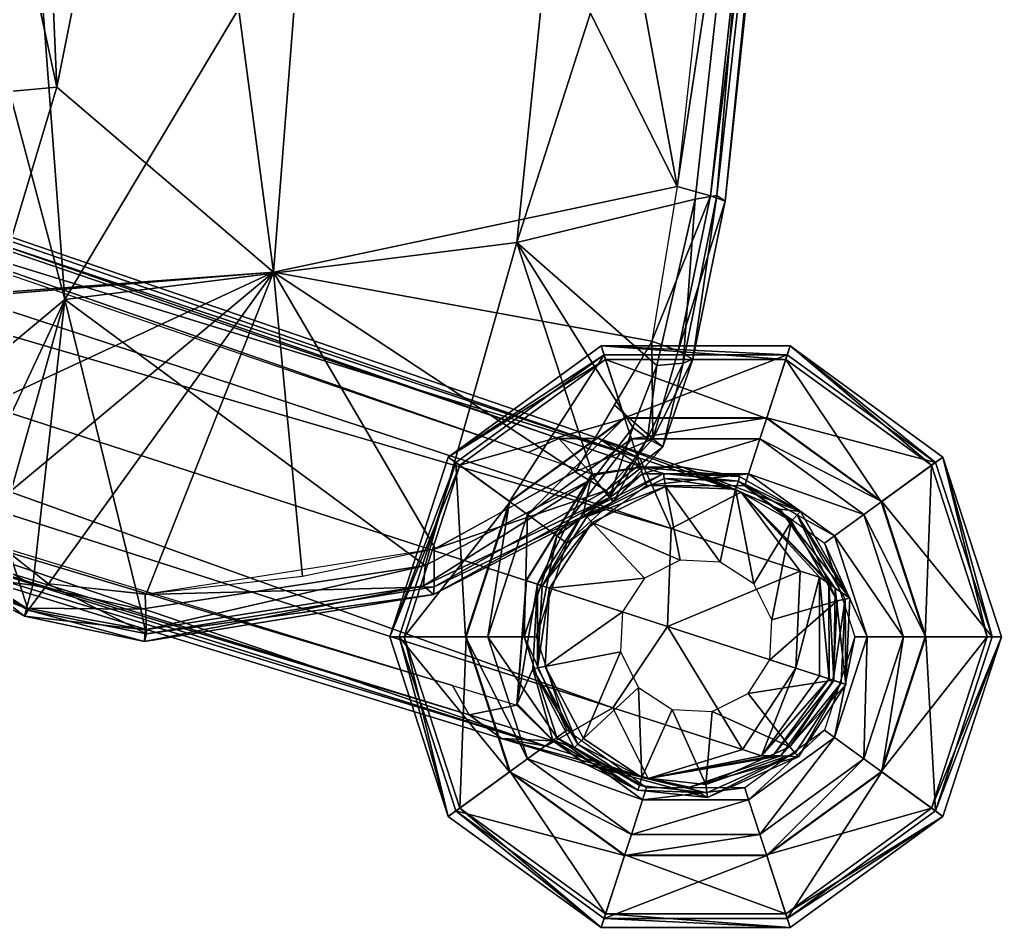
# Model space of a CAD drawing. Header units: inches. Extents: x -13.3 to 13.3, y -2.3 to 23.
# Drawn here: x 10.112 to 13.316, y 6.653 to 9.617 of the extents above; entities that cross this region are included whole.
import ezdxf

# ---------------------------------------------------------------- set-up
doc = ezdxf.new("R2010")
doc.units = ezdxf.units.IN
doc.header["$MEASUREMENT"] = 0
for name, color, linetype in [('AFUSE-3D-042', 42, 'Continuous'), ('AFUSE-3D-043', 43, 'Continuous'), ('AFUSE-3D-066', 66, 'Continuous')]:
    doc.layers.add(name, color=color, linetype=linetype)

msp = doc.modelspace()

# ---------------------------------------------------------------- meshes
at = {"layer": 'AFUSE-3D-042'}
mesh = msp.add_polyface(dxfattribs=at)
corners = [(11.735, 8.8891, 37.5463), (12.0175, 11.6457, 37.5826), (12.6013, 11.593, 37.4481), (12.3163, 9.0307, 37.4492), (12.1911, 8.487, 37.4503), (12.113, 8.2846, 37.45), (10.2587, 8.7035, 37.5424), (10.0324, 11.7004, 37.5807), (11.4357, 7.835, 37.4496), (9.7631, 8.289, 37.4501), (9.457, 11.7093, 37.4481), (9.7124, 8.2548, 37.4077), (9.3992, 11.7077, 37.4024), (12.2778, 8.4954, 37.3908), (12.1605, 8.2488, 37.3942), (12.3875, 9.0424, 37.3923), (12.6722, 11.593, 37.3857), (12.6892, 11.6194, 37.1796), (12.414, 9.0237, 37.1858), (10.0173, 7.8467, 37.4496), (9.9106, 7.9613, 37.4496), (12.0371, 8.0562, 37.394), (11.986, 8.12, 37.4496), (9.3735, 11.6957, 37.2303), (9.6777, 8.2429, 37.229), (12.2114, 8.2222, 37.1853), (12.3085, 8.5086, 37.1854), (12.0505, 8.0429, 37.1869), (12.1784, 8.2485, 37.0953), (12.2616, 8.5354, 37.0879), (12.1746, 8.5673, 37.0302), (12.0524, 8.3595, 37.0307), (12.0257, 8.0796, 37.1051), (11.9245, 8.1405, 37.0269), (9.4011, 11.695, 37.1521), (9.703, 8.2445, 37.147), (9.8029, 8.2697, 37.0372), (9.4994, 11.7008, 37.0467), (9.3359, 13.9601, 37.1513), (9.4272, 13.9467, 37.0672), (12.3661, 9.0416, 37.0841), (12.6464, 11.6218, 37.0909), (12.5395, 11.6371, 37.0238), (12.2577, 9.0722, 37.0192)]
mesh.append_faces([[corners[k] for k in face] for face in [(0, 1, 2), (2, 3, 0), (4, 5, 0), (0, 3, 4), (6, 7, 1), (1, 0, 6), (6, 0, 8), (6, 9, 10), (10, 7, 6), (10, 9, 11), (11, 12, 10), (4, 13, 14), (14, 5, 4), (3, 15, 13), (13, 4, 3), (16, 17, 18), (18, 15, 16), (6, 19, 20), (20, 9, 6), (5, 14, 21), (0, 5, 22), (22, 8, 0), (23, 12, 11), (11, 24, 23), (25, 14, 13), (13, 26, 25), (26, 13, 15), (15, 18, 26), (2, 16, 15), (15, 3, 2), (11, 9, 20), (14, 25, 27), (28, 25, 26), (26, 29, 28), (30, 31, 28), (28, 29, 30), (25, 28, 32), (28, 31, 33), (33, 32, 28), (34, 23, 24), (24, 35, 34), (35, 36, 37), (37, 34, 35), (23, 34, 38), (34, 37, 39), (40, 18, 17), (17, 41, 40), (41, 42, 43), (43, 40, 41), (29, 26, 18), (18, 40, 29), (30, 29, 40), (40, 43, 30)]], dxfattribs={"vtx2": -1})
mesh = msp.add_polyface(dxfattribs=at)
corners = [(11.4357, 7.835, 37.4496), (10.5073, 7.6925, 37.4508), (10.2587, 8.7035, 37.5424), (10.1548, 7.7699, 37.4498), (10.0173, 7.8467, 37.4496), (10.1337, 7.6955, 37.4025), (9.9834, 7.7923, 37.399), (10.5217, 7.6245, 37.405), (11.4295, 7.7678, 37.4008), (11.986, 8.12, 37.4496), (12.0371, 8.0562, 37.394), (9.8539, 7.9178, 37.4059), (9.9106, 7.9613, 37.4496), (9.8286, 7.8952, 37.228), (9.6777, 8.2429, 37.229), (9.7124, 8.2548, 37.4077), (12.113, 8.2846, 37.45), (9.9585, 7.7575, 37.2184), (10.1271, 7.6693, 37.2252), (10.5197, 7.5866, 37.2098), (11.4623, 7.7402, 37.1983), (12.0505, 8.0429, 37.1869), (12.1605, 8.2488, 37.3942), (12.0257, 8.0796, 37.1051), (12.2114, 8.2222, 37.1853), (11.4652, 7.7651, 37.1275), (11.9245, 8.1405, 37.0269), (11.4645, 7.8875, 37.0308), (10.5262, 7.6113, 37.1394), (10.5209, 7.7402, 37.0282), (10.139, 7.6892, 37.1544), (10.2037, 7.7749, 37.0452), (9.9832, 7.7799, 37.1503), (9.8487, 7.9136, 37.1551), (9.703, 8.2445, 37.147), (10.0793, 7.8745, 37.0418), (9.9528, 7.9725, 37.0352), (9.8029, 8.2697, 37.0372)]
mesh.append_faces([[corners[k] for k in face] for face in [(0, 1, 2), (2, 1, 3), (3, 4, 2), (3, 5, 6), (6, 4, 3), (1, 7, 5), (5, 3, 1), (0, 8, 7), (7, 1, 0), (9, 10, 8), (8, 0, 9), (4, 6, 11), (11, 12, 4), (11, 13, 14), (14, 15, 11), (10, 9, 16), (17, 6, 5), (5, 18, 17), (18, 5, 7), (7, 19, 18), (19, 7, 8), (8, 20, 19), (20, 8, 10), (10, 21, 20), (13, 11, 6), (6, 17, 13), (12, 11, 15), (21, 10, 22), (23, 21, 24), (25, 20, 21), (21, 23, 25), (23, 26, 27), (27, 25, 23), (28, 19, 20), (20, 25, 28), (25, 27, 29), (29, 28, 25), (30, 18, 19), (19, 28, 30), (28, 29, 31), (31, 30, 28), (32, 17, 18), (18, 30, 32), (33, 13, 17), (17, 32, 33), (34, 14, 13), (13, 33, 34), (30, 31, 35), (35, 32, 30), (36, 33, 32), (32, 35, 36), (37, 34, 33), (33, 36, 37)]], dxfattribs={"vtx2": -1})
mesh = msp.add_polyface(dxfattribs=at)
corners = [(13.316, 7.6022, 0.102), (13.1254, 8.1887, 0.102), (12.6265, 8.5512, 0.102), (12.0098, 8.5512, 0.102), (11.5109, 8.1887, 0.102), (11.3203, 7.6022, 0.102), (11.5109, 7.0157, 0.102), (12.0098, 6.6532, 0.102), (12.6265, 6.6532, 0.102), (13.1254, 7.0157, 0.102), (13.316, 7.6022, 0.1522), (13.1254, 8.1887, 0.1522), (12.6265, 8.5512, 0.1522), (12.0098, 8.5512, 0.1522), (11.5109, 8.1887, 0.1522), (11.3203, 7.6022, 0.1522), (11.5109, 7.0157, 0.1522), (12.0098, 6.6532, 0.1522), (12.6265, 6.6532, 0.1522), (13.1254, 7.0157, 0.1522), (13.069, 7.6022, 0.289), (12.9256, 8.0435, 0.289), (12.5502, 8.3163, 0.289), (12.0861, 8.3163, 0.289), (11.7107, 8.0435, 0.289), (11.5673, 7.6022, 0.289), (11.7107, 7.1609, 0.289), (12.0861, 6.8881, 0.289), (12.5502, 6.8881, 0.289), (12.9256, 7.1609, 0.289), (13.286, 7.6022, 0.2028), (13.1011, 8.1711, 0.2028), (12.6172, 8.5227, 0.2028), (12.0191, 8.5227, 0.2028), (11.5352, 8.1711, 0.2028), (11.3503, 7.6022, 0.2028), (11.5352, 7.0333, 0.2028), (12.0191, 6.6818, 0.2028), (12.6172, 6.6818, 0.2028), (13.1011, 7.0333, 0.2028), (12.9968, 7.6022, 0.3924), (12.8672, 8.0011, 0.3924), (12.5278, 8.2476, 0.3924), (12.1084, 8.2476, 0.3924), (11.7691, 8.0011, 0.3924), (11.6395, 7.6022, 0.3924), (11.7691, 7.2033, 0.3924), (12.1084, 6.9568, 0.3924), (12.5278, 6.9568, 0.3924), (12.8672, 7.2033, 0.3924), (12.8777, 7.6022, 2.6379), (12.7708, 7.9311, 2.6379), (12.491, 8.1343, 2.6379), (12.1452, 8.1343, 2.6379), (11.8655, 7.9311, 2.6379), (11.7586, 7.6022, 2.6379), (11.8655, 7.2733, 2.6379), (12.1452, 7.0701, 2.6379), (12.491, 7.0701, 2.6379), (12.7708, 7.2733, 2.6379), (12.8375, 7.6022, 2.6929), (12.7383, 7.9075, 2.6929), (12.4786, 8.0961, 2.6929), (12.1577, 8.0961, 2.6929), (11.898, 7.9075, 2.6929), (11.7988, 7.6022, 2.6929), (11.898, 7.297, 2.6929), (12.1577, 7.1083, 2.6929), (12.4786, 7.1083, 2.6929), (12.7383, 7.297, 2.6929), (13.2699, 7.6022, 0.0477), (13.0881, 8.1617, 0.0477), (12.6123, 8.5074, 0.0477), (12.024, 8.5074, 0.0477), (11.5481, 8.1617, 0.0477), (11.3664, 7.6022, 0.0477), (11.5481, 7.0428, 0.0477), (12.024, 6.697, 0.0477), (12.6123, 6.697, 0.0477), (13.0881, 7.0428, 0.0477), (13.067, 7.6022, 0), (12.924, 8.0424, 0), (12.5496, 8.3145, 0), (12.0867, 8.3145, 0), (11.7123, 8.0424, 0), (11.5692, 7.6022, 0), (11.7123, 7.162, 0), (12.0867, 6.89, 0), (12.5496, 6.89, 0), (12.924, 7.162, 0)]
mesh.append_faces([[corners[k] for k in face] for face in [(0, 1, 11), (11, 10, 0), (1, 2, 12), (12, 11, 1), (2, 3, 13), (13, 12, 2), (3, 4, 14), (14, 13, 3), (4, 5, 15), (15, 14, 4), (5, 6, 16), (16, 15, 5), (6, 7, 17), (17, 16, 6), (7, 8, 18), (18, 17, 7), (8, 9, 19), (19, 18, 8), (9, 0, 10), (10, 19, 9), (11, 31, 30), (30, 10, 11), (12, 32, 31), (31, 11, 12), (13, 33, 32), (32, 12, 13), (14, 34, 33), (33, 13, 14), (15, 35, 34), (34, 14, 15), (16, 36, 35), (35, 15, 16), (17, 37, 36), (36, 16, 17), (18, 38, 37), (37, 17, 18), (19, 39, 38), (38, 18, 19), (10, 30, 39), (39, 19, 10), (21, 20, 30), (30, 31, 21), (22, 21, 31), (31, 32, 22), (23, 22, 32), (32, 33, 23), (24, 23, 33), (33, 34, 24), (25, 24, 34), (34, 35, 25), (26, 25, 35), (35, 36, 26), (27, 26, 36), (36, 37, 27), (28, 27, 37), (37, 38, 28), (29, 28, 38), (38, 39, 29), (20, 29, 39), (39, 30, 20), (20, 21, 41), (41, 40, 20), (21, 22, 42), (42, 41, 21), (22, 23, 43), (43, 42, 22), (23, 24, 44), (44, 43, 23), (24, 25, 45), (45, 44, 24), (25, 26, 46), (46, 45, 25), (26, 27, 47), (47, 46, 26), (27, 28, 48), (48, 47, 27), (28, 29, 49), (49, 48, 28), (29, 20, 40), (40, 49, 29), (40, 41, 51), (51, 50, 40), (41, 42, 52), (52, 51, 41), (42, 43, 53), (53, 52, 42), (43, 44, 54), (54, 53, 43), (44, 45, 55), (55, 54, 44), (45, 46, 56), (56, 55, 45), (46, 47, 57), (57, 56, 46), (47, 48, 58), (58, 57, 47), (48, 49, 59), (59, 58, 48), (49, 40, 50), (50, 59, 49), (50, 51, 61), (61, 60, 50), (51, 52, 62), (62, 61, 51), (52, 53, 63), (63, 62, 52), (53, 54, 64), (64, 63, 53), (54, 55, 65), (65, 64, 54), (55, 56, 66), (66, 65, 55), (56, 57, 67), (67, 66, 56), (57, 58, 68), (68, 67, 57), (58, 59, 69), (69, 68, 58), (59, 50, 60), (60, 69, 59), (1, 0, 70), (70, 71, 1), (2, 1, 71), (71, 72, 2), (3, 2, 72), (72, 73, 3), (4, 3, 73), (73, 74, 4), (5, 4, 74), (74, 75, 5), (6, 5, 75), (75, 76, 6), (7, 6, 76), (76, 77, 7), (8, 7, 77), (77, 78, 8), (9, 8, 78), (78, 79, 9), (0, 9, 79), (79, 70, 0), (71, 70, 80), (80, 81, 71), (72, 71, 81), (81, 82, 72), (73, 72, 82), (82, 83, 73), (74, 73, 83), (83, 84, 74), (75, 74, 84), (84, 85, 75), (76, 75, 85), (85, 86, 76), (77, 76, 86), (86, 87, 77), (78, 77, 87), (87, 88, 78), (79, 78, 88), (88, 89, 79), (70, 79, 89), (89, 80, 70)]], dxfattribs={"vtx2": -1})
at = {"layer": 'AFUSE-3D-043'}
mesh = msp.add_polyface(dxfattribs=at)
corners = [(1.2759, 10.3942, 5.6322), (1.6965, 10.3368, 5.5461), (1.6932, 10.4406, 7.404), (1.8073, 10.6723, 7.8368), (2.1057, 10.3111, 7.2621), (2.2793, 10.5025, 7.6491), (1.2212, 10.7049, 7.9886), (2.4262, 10.8198, 7.7513), (1.9247, 10.9827, 7.9349), (1.6851, 10.4641, 5.5564), (1.6814, 10.4065, 5.4917), (1.2762, 10.4674, 5.5728), (2.0803, 10.3448, 5.4724), (2.1197, 11.6394, 5.5461), (2.0561, 11.5574, 7.404), (2.4659, 11.4197, 7.2621), (2.526, 11.4996, 5.4662), (1.7457, 11.8402, 5.6322), (1.6563, 11.7859, 7.5482), (2.0122, 11.3028, 7.8368), (2.4939, 11.1628, 7.6491), (1.5189, 11.621, 7.9886), (1.5582, 12.1142, 5.6735), (1.464, 12.0836, 7.5884), (1.7029, 11.7808, 5.5728), (1.5026, 12.0961, 5.6216), (2.0666, 11.5918, 5.4917), (2.4588, 11.463, 5.4094), (1.447, 12.0781, 5.6761), (1.6642, 11.7538, 5.6404), (2.0356, 11.5431, 5.5564), (2.4255, 11.4073, 5.4724), (11.8717, 8.2496, 3.4369), (1.6337, 12.8573, 7.404), (1.4446, 12.4375, 7.5482), (1.5489, 12.4461, 5.6322), (1.4793, 12.469, 5.5728), (1.6624, 12.8356, 5.4917)]
mesh.append_faces([[corners[k] for k in face] for face in [(0, 1, 2), (3, 2, 4), (4, 5, 3), (2, 3, 6), (3, 5, 7), (7, 8, 3), (6, 3, 8), (9, 10, 11), (10, 9, 12), (13, 14, 15), (15, 16, 13), (17, 18, 14), (14, 13, 17), (19, 20, 15), (15, 14, 19), (14, 18, 21), (21, 19, 14), (19, 8, 7), (7, 20, 19), (22, 23, 18), (18, 17, 22), (22, 17, 24), (24, 25, 22), (17, 13, 26), (26, 24, 17), (13, 16, 27), (27, 26, 13), (8, 19, 21), (28, 25, 24), (24, 29, 28), (24, 26, 30), (30, 29, 24), (26, 27, 31), (31, 30, 26), (32, 27, 16), (33, 34, 35), (35, 36, 37)]], dxfattribs={"vtx2": -1})
mesh = msp.add_polyface(dxfattribs=at)
corners = [(0.9631, 10.2827, 5.6735), (0.9049, 10.3629, 7.5884), (0.6812, 10.088, 7.5482), (0.7605, 10.0197, 5.6322), (0.6908, 10.0421, 5.5728), (0.9287, 10.3301, 5.6216), (0.8944, 10.3773, 5.6761), (2.1074, 10.2111, 5.4662), (11.6842, 7.2702, 3.4682), (11.8307, 7.2444, 3.7883), (2.1057, 10.3111, 7.2621), (1.6965, 10.3368, 5.5461), (1.6932, 10.4406, 7.404), (1.2759, 10.3942, 5.6322), (1.2355, 10.4907, 7.5482), (11.7343, 7.3786, 3.4686), (11.8522, 7.2627, 3.3801), (11.5785, 7.3471, 3.4369), (11.5243, 7.4432, 3.5122), (1.2762, 10.4674, 5.5728), (1.6814, 10.4065, 5.4917), (2.0746, 10.2802, 5.4094), (2.4262, 10.8198, 7.7513), (2.2793, 10.5025, 7.6491), (12.0478, 7.3698, 4.0863), (12.2262, 7.6356, 4.1625), (2.0803, 10.3448, 5.4724), (11.7658, 7.7852, 3.492), (11.7361, 7.3828, 3.4541), (2.526, 11.4996, 5.4662), (2.4659, 11.4197, 7.2621), (12.1362, 8.1845, 3.7883), (12.0024, 8.2497, 3.4682), (12.2381, 7.9554, 4.0863), (2.4939, 11.1628, 7.6491), (2.4588, 11.463, 5.4094), (11.8717, 8.2496, 3.4369), (11.7714, 8.2038, 3.5122), (2.4255, 11.4073, 5.4724)]
mesh.append_faces([[corners[k] for k in face] for face in [(0, 1, 2), (0, 3, 4), (4, 5, 0), (6, 5, 4), (7, 8, 9), (9, 10, 7), (11, 7, 10), (10, 12, 11), (0, 13, 14), (14, 1, 0), (15, 16, 17), (17, 18, 15), (0, 5, 19), (19, 13, 0), (20, 11, 13), (11, 20, 21), (21, 7, 11), (22, 23, 24), (24, 25, 22), (8, 17, 16), (26, 21, 20), (27, 28, 15), (23, 10, 9), (9, 24, 23), (21, 26, 18), (18, 17, 21), (7, 21, 17), (17, 8, 7), (29, 30, 31), (31, 32, 29), (22, 25, 33), (33, 34, 22), (34, 33, 31), (31, 30, 34), (35, 36, 37), (37, 38, 35), (29, 32, 36)]], dxfattribs={"vtx2": -1})
mesh = msp.add_polyface(dxfattribs=at)
corners = [(11.7361, 7.3828, 3.4541), (11.7658, 7.7852, 3.492), (11.8017, 7.7735, 2.7693), (11.7343, 7.3786, 3.4686), (11.7648, 7.7855, 3.5111), (12.4668, 8.0738, 3.6695), (12.1362, 8.1845, 3.7883), (12.2381, 7.9554, 4.0863), (11.9793, 8.1326, 3.4686), (11.7714, 8.2038, 3.5122), (11.8717, 8.2496, 3.4369), (12.1428, 8.1571, 3.3801), (11.9782, 8.1281, 3.4541), (11.9525, 8.0069, 2.7693), (12.0024, 8.2497, 3.4682), (12.2754, 8.1561, 3.4107), (12.1422, 8.1558, 3.3715), (12.2129, 8.1346, 2.7693), (12.2772, 8.1556, 3.3984), (12.4618, 8.125, 2.7693), (11.8168, 7.7686, 2.742), (11.8022, 7.5006, 2.7421), (11.9625, 7.994, 2.7421), (12.2158, 8.1187, 2.742), (11.8275, 7.5054, 2.7254), (11.8414, 7.7606, 2.7254), (12.0795, 7.6832, 2.7254), (11.9801, 7.9753, 2.7254), (12.1508, 7.793, 2.7254), (12.2196, 8.0927, 2.7254), (12.2674, 7.8524, 2.7254), (12.4486, 8.084, 2.7254)]
mesh.append_faces([[corners[k] for k in face] for face in [(0, 1, 2), (3, 4, 1), (5, 6, 7), (8, 9, 10), (10, 11, 8), (2, 1, 12), (12, 13, 2), (11, 10, 14), (14, 15, 11), (13, 12, 16), (16, 17, 13), (16, 18, 19), (19, 17, 16), (18, 16, 11), (11, 15, 18), (11, 16, 12), (12, 8, 11), (8, 12, 1), (1, 4, 8), (14, 6, 5), (5, 15, 14), (2, 20, 21), (13, 22, 20), (20, 2, 13), (17, 23, 22), (22, 13, 17), (24, 25, 26), (25, 27, 28), (28, 26, 25), (27, 29, 30), (30, 28, 27), (21, 20, 25), (27, 25, 20), (20, 22, 27), (29, 27, 22), (22, 23, 29), (31, 29, 23)]], dxfattribs={"vtx2": -1})
mesh = msp.add_polyface(dxfattribs=at)
corners = [(12.6602, 8.011, 2.7693), (12.4618, 8.125, 2.7693), (12.2772, 8.1556, 3.3984), (12.5928, 8.018, 3.4656), (12.8219, 7.7282, 2.7693), (12.7737, 7.7603, 3.5517), (12.2381, 7.9554, 4.0863), (12.6598, 7.8166, 3.9321), (12.4668, 8.0738, 3.6695), (12.7535, 7.4642, 3.8673), (12.7524, 7.7754, 3.8153), (12.7226, 7.7964, 3.8882), (12.7692, 7.4591, 3.5494), (12.6446, 7.4996, 4.0093), (12.8081, 7.4465, 2.7693), (12.2754, 8.1561, 3.4107), (12.2262, 7.6356, 4.1625), (12.649, 7.9996, 2.742), (12.4579, 8.1095, 2.7422), (12.8064, 7.7248, 2.742), (12.2129, 8.1346, 2.7693), (12.2158, 8.1187, 2.742), (12.4486, 8.084, 2.7254), (12.6311, 7.9791, 2.7254), (12.5078, 7.7743, 2.7254), (12.3981, 7.8455, 2.7254), (12.7799, 7.7189, 2.7254), (12.5672, 7.6577, 2.7254), (12.2196, 8.0927, 2.7254), (12.2674, 7.8524, 2.7254), (12.5604, 7.527, 2.7254), (12.7671, 7.4598, 2.7254)]
mesh.append_faces([[corners[k] for k in face] for face in [(0, 1, 2), (2, 3, 0), (4, 0, 3), (3, 5, 4), (6, 7, 8), (9, 10, 11), (12, 5, 10), (11, 7, 13), (11, 10, 8), (8, 7, 11), (5, 3, 8), (8, 10, 5), (14, 4, 5), (8, 3, 2), (2, 15, 8), (7, 6, 16), (16, 13, 7), (0, 17, 18), (18, 1, 0), (4, 19, 17), (17, 0, 4), (20, 1, 18), (18, 21, 20), (19, 4, 14), (22, 23, 24), (24, 25, 22), (23, 26, 27), (27, 24, 23), (28, 22, 25), (25, 29, 28), (30, 27, 26), (23, 22, 18), (18, 17, 23), (26, 23, 17), (17, 19, 26), (21, 18, 22), (31, 26, 19)]], dxfattribs={"vtx2": -1})
mesh = msp.add_polyface(dxfattribs=at)
corners = [(12.6537, 7.2104, 2.7693), (12.5958, 7.2128, 3.5517), (12.298, 7.1106, 3.4656), (12.3566, 7.0767, 2.7693), (12.7535, 7.4642, 3.8673), (12.7224, 7.4743, 3.9537), (12.5332, 7.2136, 3.8882), (12.5697, 7.2131, 3.8153), (12.7692, 7.4591, 3.5494), (12.6446, 7.4996, 4.0093), (12.4706, 7.2342, 3.9321), (12.1633, 7.1395, 3.6695), (12.8081, 7.4465, 2.7693), (12.2262, 7.6356, 4.1625), (12.7226, 7.7964, 3.8882), (12.7524, 7.7754, 3.8153), (12.7737, 7.7603, 3.5517), (12.3542, 7.0925, 2.742), (12.1291, 7.1011, 2.7693), (12.6431, 7.2223, 2.742), (12.793, 7.4514, 2.742), (12.8064, 7.7248, 2.742), (12.2418, 7.3647, 2.7254), (12.3725, 7.3578, 2.7254), (12.3519, 7.1196, 2.7254), (12.6252, 7.2426, 2.7254), (12.4891, 7.4172, 2.7254), (12.7671, 7.4598, 2.7254), (12.5604, 7.527, 2.7254), (12.7799, 7.7189, 2.7254), (12.1426, 7.142, 2.7254)]
mesh.append_faces([[corners[k] for k in face] for face in [(0, 1, 2), (2, 3, 0), (4, 5, 6), (6, 7, 4), (7, 1, 8), (8, 4, 7), (9, 10, 6), (6, 5, 9), (6, 10, 11), (11, 7, 6), (1, 7, 11), (11, 2, 1), (1, 0, 12), (12, 8, 1), (10, 9, 13), (14, 5, 4), (15, 4, 8), (9, 5, 14), (16, 8, 12), (17, 3, 18), (3, 17, 19), (19, 0, 3), (0, 19, 20), (20, 12, 0), (12, 20, 21), (22, 23, 24), (25, 24, 23), (23, 26, 25), (27, 25, 26), (26, 28, 27), (29, 27, 28), (30, 24, 17), (24, 25, 19), (19, 17, 24), (25, 27, 20), (20, 19, 25), (21, 20, 27)]], dxfattribs={"vtx2": -1})
mesh = msp.add_polyface(dxfattribs=at)
corners = [(12.3566, 7.0767, 2.7693), (12.298, 7.1106, 3.4656), (11.9618, 7.1848, 3.3984), (12.1291, 7.1011, 2.7693), (12.0478, 7.3698, 4.0863), (11.8307, 7.2444, 3.7883), (12.1633, 7.1395, 3.6695), (12.4706, 7.2342, 3.9321), (11.8017, 7.7735, 2.7693), (11.7866, 7.496, 2.7693), (11.7361, 7.3828, 3.4541), (11.8522, 7.2627, 3.3801), (11.96, 7.1855, 3.4107), (11.6842, 7.2702, 3.4682), (11.9221, 7.2397, 2.7693), (11.8525, 7.2641, 3.3715), (11.7343, 7.3786, 3.4686), (12.2262, 7.6356, 4.1625), (12.135, 7.1159, 2.7422), (12.3542, 7.0925, 2.742), (11.8022, 7.5006, 2.7421), (11.9338, 7.2508, 2.742), (12.3519, 7.1196, 2.7254), (12.1426, 7.142, 2.7254), (12.2418, 7.3647, 2.7254), (11.9522, 7.2695, 2.7254), (11.8275, 7.5054, 2.7254), (12.0727, 7.5525, 2.7254), (12.1321, 7.4359, 2.7254), (12.0795, 7.6832, 2.7254), (11.8414, 7.7606, 2.7254)]
mesh.append_faces([[corners[k] for k in face] for face in [(0, 1, 2), (2, 3, 0), (4, 5, 6), (6, 7, 4), (8, 9, 10), (11, 12, 13), (9, 14, 15), (15, 10, 9), (15, 14, 3), (3, 2, 15), (2, 12, 11), (11, 15, 2), (11, 16, 10), (10, 15, 11), (6, 12, 2), (2, 1, 6), (13, 12, 6), (6, 5, 13), (17, 4, 7), (3, 18, 19), (9, 20, 21), (21, 14, 9), (20, 9, 8), (14, 21, 18), (18, 3, 14), (22, 23, 24), (25, 26, 27), (27, 28, 25), (29, 27, 26), (23, 25, 28), (28, 24, 23), (19, 18, 23), (26, 25, 21), (21, 20, 26), (30, 26, 20), (21, 25, 23), (23, 18, 21)]], dxfattribs={"vtx2": -1})
at = {"layer": 'AFUSE-3D-066'}
mesh = msp.add_polyface(dxfattribs=at)
corners = [(11.6515, 14.1362, 36.6146), (11.7164, 12.0169, 36.5572), (10.7966, 12.7304, 35.9811), (12.5744, 14.2872, 37.0282), (12.5395, 11.6371, 37.0238), (10.6827, 12.4477, 35.9671), (11.1372, 11.3127, 36.3321), (12.2578, 9.0722, 37.0191), (10.6105, 11.2868, 36.2662), (10.4541, 12.3298, 35.9879), (10.94, 8.7921, 36.7635), (12.1747, 8.5673, 37.0301), (11.9257, 8.1421, 37.0274), (11.4692, 7.8887, 37.0306), (11.035, 7.7985, 37.0321), (9.5012, 11.7035, 37.0453), (9.4299, 13.9422, 37.0648), (9.6074, 13.7028, 36.6593), (9.7585, 11.5917, 36.6576), (9.7389, 8.7026, 37.0326), (9.6821, 9.4199, 37.0356), (9.9671, 9.3717, 36.8209), (10.0285, 8.718, 36.869), (10.1443, 11.4536, 36.4804), (10.2336, 9.3958, 36.7049), (9.8039, 8.2641, 37.0353), (9.9537, 7.9709, 37.035), (10.2064, 7.7746, 37.0445), (10.5248, 7.7411, 37.0267), (10.1529, 12.4377, 36.0902), (10.1592, 12.9877, 35.8727), (10.2546, 13.2084, 35.1117), (10.3542, 13.1902, 35.1162), (10.4086, 12.9271, 35.6203), (10.2756, 12.9186, 35.6459), (10.5259, 13.0263, 35.6136), (10.4426, 13.2366, 35.1272), (9.9309, 13.8554, 35.9574)]
mesh.append_faces([[corners[k] for k in face] for face in [(0, 1, 2), (3, 4, 1), (5, 2, 1), (1, 6, 5), (1, 4, 7), (7, 6, 1), (8, 9, 5), (5, 6, 8), (6, 7, 10), (10, 8, 6), (10, 7, 11), (11, 12, 10), (13, 14, 10), (10, 12, 13), (15, 16, 17), (17, 18, 15), (19, 20, 21), (21, 22, 19), (18, 23, 24), (24, 21, 18), (10, 25, 19), (19, 22, 10), (26, 25, 10), (10, 27, 26), (28, 27, 10), (10, 14, 28), (29, 9, 8), (8, 23, 29), (18, 17, 29), (29, 23, 18), (30, 29, 17), (31, 32, 33), (33, 34, 31), (2, 5, 33), (33, 35, 2), (35, 33, 32), (32, 36, 35), (34, 33, 5), (5, 9, 34), (24, 23, 8), (8, 10, 24), (18, 21, 20), (20, 15, 18), (22, 21, 24), (24, 10, 22), (37, 34, 30), (30, 34, 9), (9, 29, 30)]], dxfattribs={"vtx2": -1})

doc.saveas('drawing.dxf')
